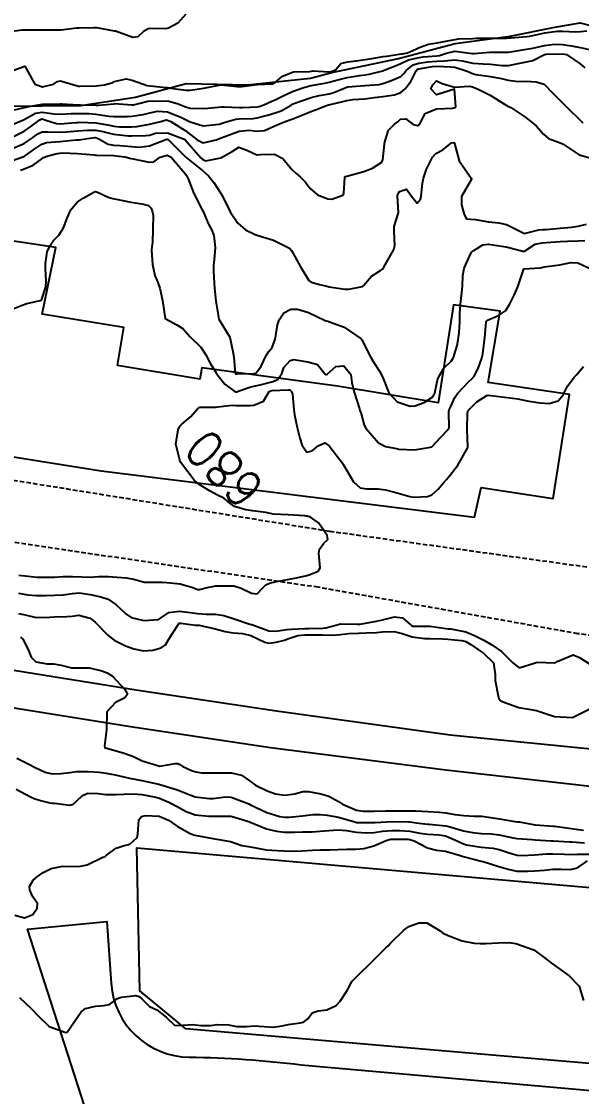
# Model space of a CAD drawing. Header units: metres. Extents: x 292545 to 299085, y 7450245 to 7463078.
# Drawn here: x 294400.5 to 294463, y 7462701.8 to 7462821.8 of the extents above; entities that cross this region are included whole.
import ezdxf
from ezdxf.enums import TextEntityAlignment as Align

# ---------------------------------------------------------------- set-up
doc = ezdxf.new("R2010")
doc.units = ezdxf.units.M
doc.linetypes.add('DASHED', pattern=[0.75, 0.5, -0.25])
for name, color, linetype in [('Cotas', 45, 'Continuous'), ('Curvas de Nivel 1m', 11, 'Continuous'), ('Curvas de Nivel 5m', 15, 'Continuous'), ('Edificações', 30, 'Continuous'), ('Hidrografia', 140, 'Continuous'), ('Linha Férrea', 20, 'Continuous'), ('Vias Primárias', 230, 'Continuous'), ('Vias Secundárias', 230, 'DASHED')]:
    doc.layers.add(name, color=color, linetype=linetype)
doc.styles.add('Style-STANDARD', font='STANDARD.shx')

msp = doc.modelspace()

# ---------------------------------------------------------------- linework, layer by layer
at = {"layer": 'Curvas de Nivel 1m', "flags": 128}
for points, elevation in [([(294418.85, 7462822.62), (294417.97, 7462821.61), (294416.94, 7462821.05), (294416.58, 7462821), (294414.94, 7462821.03), (294414.64, 7462820.97), (294414.14, 7462820.68), (294413.51, 7462820.1), (294412.93, 7462820), (294411, 7462820.71), (294410.93, 7462820.73), (294410.91, 7462820.73), (294408.94, 7462821.08), (294408.58, 7462821.11), (294406.94, 7462821.07), (294406.65, 7462821.05), (294404.93, 7462820.83), (294404.89, 7462820.83), (294402.93, 7462820.85), (294402.89, 7462820.85), (294400.93, 7462820.84), (294400.56, 7462820.83), (294398.93, 7462820.61)], 672), ([(294399.43, 7462816.31), (294400.89, 7462816.83), (294402.01, 7462814.82), (294402.86, 7462814.5), (294404.08, 7462814.79), (294404.54, 7462815.11), (294404.87, 7462815.17), (294406.23, 7462814.77), (294406.86, 7462814.6), (294407.03, 7462814.59), (294408.86, 7462814.63), (294409.76, 7462814.73), (294410.61, 7462814.97), (294410.87, 7462815.09), (294412.18, 7462815.39), (294412.87, 7462815.24), (294414.54, 7462814.67), (294414.86, 7462814.61), (294416.66, 7462814.44), (294416.86, 7462814.42), (294417.13, 7462814.37), (294418.86, 7462814.12), (294419.35, 7462814.12), (294420.86, 7462814.35), (294421.98, 7462814.58), (294422.86, 7462814.74), (294424.61, 7462814.55), (294424.86, 7462814.54), (294425.12, 7462814.55), (294426.87, 7462814.77), (294428.53, 7462814.84), (294428.87, 7462815.03), (294429.66, 7462815.71), (294430.88, 7462816.19), (294432.66, 7462816.24), (294432.88, 7462816.27), (294433.05, 7462816.28), (294434.88, 7462816.19), (294435.09, 7462816.22), (294435.57, 7462816.42), (294436.19, 7462817.12), (294436.9, 7462817.29), (294437.87, 7462817.42), (294438.9, 7462817.55), (294439.62, 7462817.66), (294440.91, 7462817.88), (294441.31, 7462817.95), (294442.91, 7462818.18), (294443.04, 7462818.2), (294443.61, 7462818.32), (294444.53, 7462818.7), (294444.92, 7462818.89), (294445.96, 7462819.26), (294446.92, 7462819.42), (294448.32, 7462819.67), (294448.93, 7462819.81), (294449.33, 7462819.86), (294450.93, 7462819.92), (294451.24, 7462819.93), (294452.93, 7462819.93), (294454.69, 7462819.95), (294454.93, 7462819.97), (294455.14, 7462819.98), (294456.93, 7462820.12), (294457.27, 7462820.16), (294458.94, 7462820.53), (294460.34, 7462820.73), (294460.94, 7462820.72), (294462.4, 7462820.64), (294462.94, 7462820.68), (294463.64, 7462820.78)], 672), ([(294399.72, 7462811.96), (294400.83, 7462812.21), (294401.34, 7462812.32), (294402.84, 7462812.56), (294403.07, 7462812.57), (294404.84, 7462812.62), (294405, 7462812.62), (294406.84, 7462812.51), (294407.09, 7462812.5), (294408.84, 7462812.45), (294409.12, 7462812.45), (294410.84, 7462812.63), (294410.91, 7462812.64), (294412.84, 7462812.5), (294413.02, 7462812.51), (294413.75, 7462812.68), (294414.6, 7462812.92), (294414.85, 7462812.93), (294415.1, 7462812.92), (294416.85, 7462812.93), (294418.01, 7462812.63), (294418.84, 7462812.27), (294419.33, 7462812.12), (294420.84, 7462812.09), (294421.3, 7462812.13), (294422.84, 7462812.27), (294423.13, 7462812.28), (294424.84, 7462812.22), (294425.17, 7462812.22), (294426.84, 7462812.28), (294427.04, 7462812.31), (294427.58, 7462812.51), (294428.46, 7462812.9), (294428.85, 7462813.06), (294429.81, 7462813.54), (294430.86, 7462814.03), (294432.15, 7462814.46), (294432.86, 7462814.65), (294434.37, 7462814.93), (294434.87, 7462815.02), (294435.97, 7462815.32), (294436.87, 7462815.55), (294438.26, 7462815.78), (294438.88, 7462815.84), (294439.35, 7462815.91), (294440.88, 7462816.31), (294441.01, 7462816.36), (294442.35, 7462816.88), (294442.89, 7462817.13), (294443.71, 7462817.51), (294444.91, 7462817.79), (294445.36, 7462817.85), (294446.91, 7462817.98), (294447.18, 7462818.02), (294447.97, 7462818.27), (294448.92, 7462818.49), (294450.87, 7462818.24), (294450.91, 7462818.23), (294451.06, 7462818.24), (294452.77, 7462818.37), (294452.91, 7462818.38), (294453.06, 7462818.37), (294454.91, 7462818.37), (294456.45, 7462818.64), (294456.92, 7462818.72), (294457.6, 7462818.84), (294458.92, 7462819.13), (294460.05, 7462819.26), (294460.92, 7462819.23), (294461.95, 7462819.08), (294462.91, 7462818.89), (294464.43, 7462818.56)], 673), ([(294398.8, 7462810.02), (294400.75, 7462810.83), (294400.79, 7462810.85), (294400.81, 7462810.86), (294402.08, 7462811.56), (294402.83, 7462811.67), (294404.13, 7462811.48), (294404.82, 7462811.44), (294406.06, 7462811.53), (294406.82, 7462811.54), (294408.04, 7462811.53), (294408.82, 7462811.47), (294410.31, 7462811.22), (294410.82, 7462811.19), (294412.32, 7462811.2), (294412.82, 7462811.22), (294414.08, 7462811.42), (294414.83, 7462811.59), (294415.71, 7462811.78), (294416.83, 7462811.71), (294418.36, 7462811.09), (294418.82, 7462810.86), (294419.34, 7462810.61), (294420.81, 7462810.14), (294422.57, 7462810.33), (294422.81, 7462810.41), (294423.26, 7462810.57), (294424.46, 7462810.91), (294424.82, 7462810.95), (294426.37, 7462810.98), (294426.82, 7462811.04), (294427.99, 7462811.35), (294428.83, 7462811.59), (294429.49, 7462811.84), (294430.62, 7462812.48), (294430.76, 7462812.57), (294430.84, 7462812.61), (294431.05, 7462812.68), (294432.85, 7462813.31), (294433.76, 7462813.53), (294434.86, 7462813.73), (294435.4, 7462813.88), (294436.64, 7462814.41), (294436.8, 7462814.48), (294436.86, 7462814.49), (294436.97, 7462814.51), (294438.87, 7462814.66), (294440.45, 7462814.78), (294440.87, 7462814.87), (294441.7, 7462815.18), (294442.88, 7462815.66), (294443.21, 7462816), (294443.45, 7462816.32), (294444.24, 7462816.97), (294444.9, 7462817.17), (294445.89, 7462817.31), (294446.9, 7462817.38), (294447.75, 7462817.43), (294448.9, 7462817.54), (294449.72, 7462817.43), (294450.9, 7462817.17), (294452.06, 7462817.07), (294452.9, 7462817.03), (294454.18, 7462816.91), (294454.89, 7462816.91), (294455.97, 7462817.11), (294456.9, 7462817.29), (294457.6, 7462817.46), (294458.91, 7462818.11), (294458.94, 7462818.13), (294459.14, 7462818.15), (294460.91, 7462818.2), (294461.36, 7462818.12), (294462.89, 7462817.09), (294463.43, 7462816.63)], 674), ([(294399.59, 7462807.66), (294400.79, 7462808.18), (294401.19, 7462808.43), (294401.72, 7462808.82), (294402.33, 7462809.28), (294402.8, 7462809.47), (294403.47, 7462809.47), (294404.8, 7462809.45), (294405.52, 7462809.5), (294406.8, 7462809.61), (294407.87, 7462809.68), (294408.8, 7462809.66), (294409.58, 7462809.51), (294410.8, 7462809.22), (294412.44, 7462809.05), (294412.8, 7462809.04), (294414.39, 7462809.08), (294414.8, 7462809.13), (294415.46, 7462809.32), (294416.8, 7462809.39), (294418.77, 7462808.62), (294418.79, 7462808.6), (294420.52, 7462806.6), (294420.77, 7462806.39), (294421.1, 7462806.26), (294422.77, 7462806.57), (294424.04, 7462807.29), (294424.79, 7462807.79), (294425.68, 7462807.44), (294426.78, 7462806.93), (294427.19, 7462806.94), (294428.78, 7462807), (294429.71, 7462806.49), (294430.75, 7462805.25), (294431.13, 7462804.86), (294431.63, 7462804.47), (294432.18, 7462803.9), (294432.73, 7462803.17), (294433.56, 7462802.44), (294434.72, 7462801.99), (294435.18, 7462801.96), (294436.39, 7462802.41), (294436.52, 7462802.61), (294436.63, 7462804.41), (294436.67, 7462804.48), (294436.74, 7462804.51), (294436.86, 7462804.53), (294438.75, 7462805.05), (294439.71, 7462805.41), (294440.76, 7462806.09), (294440.84, 7462806.28), (294440.85, 7462806.36), (294441.06, 7462808.09), (294441.09, 7462808.36), (294441.49, 7462809.66), (294442.18, 7462810.35), (294442.54, 7462810.62), (294442.82, 7462810.91), (294443.42, 7462810.93), (294444.24, 7462810.32), (294444.71, 7462810.21), (294444.81, 7462810.22), (294444.88, 7462810.24), (294444.97, 7462810.31), (294445.58, 7462811.55), (294446.84, 7462812.04), (294448.69, 7462812.12), (294448.83, 7462812.15), (294448.91, 7462812.18), (294449.03, 7462812.26), (294448.86, 7462814.26), (294446.86, 7462813.6), (294446.23, 7462814.3), (294446.44, 7462814.72), (294446.87, 7462815.19), (294447.49, 7462814.9), (294448.87, 7462814.49), (294450.52, 7462814.59), (294450.87, 7462814.51), (294451.59, 7462814.23), (294452.85, 7462813.57), (294454.45, 7462812.58), (294454.84, 7462812.36), (294455.15, 7462812.19), (294456.82, 7462811.09), (294458, 7462810.16), (294458.8, 7462809.23), (294459.38, 7462808.73), (294460.79, 7462808.22), (294461.02, 7462808.12), (294462.77, 7462806.9), (294464.38, 7462806.47)], 676), ([(294399.39, 7462806.23), (294400.77, 7462806.73), (294400.84, 7462806.76), (294400.94, 7462806.83), (294402, 7462807.59), (294402.79, 7462808.11), (294403.31, 7462808.28), (294404.79, 7462808.42), (294406.63, 7462808.6), (294406.79, 7462808.61), (294406.94, 7462808.61), (294407.88, 7462808.75), (294408.7, 7462808.84), (294408.79, 7462808.84), (294408.88, 7462808.82), (294409.07, 7462808.74), (294410.19, 7462808.12), (294410.79, 7462808.01), (294411.54, 7462807.95), (294412.78, 7462807.84), (294413.69, 7462807.78), (294414.79, 7462807.91), (294416.64, 7462808.64), (294416.79, 7462808.67), (294416.88, 7462808.64), (294418.77, 7462806.74), (294418.9, 7462806.62), (294420.75, 7462805.13), (294421.39, 7462804.59), (294421.97, 7462803.82), (294422.72, 7462802.69), (294422.81, 7462802.57), (294422.92, 7462802.37), (294423.83, 7462800.56), (294424.68, 7462799.27), (294425.53, 7462798.54), (294426.67, 7462797.98), (294427.81, 7462797.65), (294428.66, 7462797.4), (294430.45, 7462796.48), (294430.65, 7462796.25), (294431.63, 7462794.47), (294432.61, 7462792.89), (294432.84, 7462792.69), (294433.8, 7462792.44), (294434.46, 7462792.29), (294434.6, 7462792.25), (294434.85, 7462792.17), (294436.6, 7462791.93), (294437.07, 7462791.93), (294438.6, 7462792.23), (294438.69, 7462792.29), (294438.75, 7462792.38), (294439.61, 7462793.37), (294440.62, 7462794.02), (294440.83, 7462794.15), (294440.98, 7462794.36), (294441.57, 7462795.42), (294442.1, 7462796.35), (294442.22, 7462796.79), (294442.14, 7462798.35), (294442.13, 7462798.9), (294442.59, 7462800.34), (294442.6, 7462800.44), (294442.51, 7462802.34), (294442.55, 7462802.52), (294442.73, 7462802.84), (294443.51, 7462803.1), (294444.07, 7462802.32), (294444.71, 7462801.52), (294445.06, 7462801.97), (294445.13, 7462802.31), (294445.3, 7462803.74), (294445.42, 7462804.3), (294445.75, 7462805.3), (294446.21, 7462806.3), (294446.4, 7462806.66), (294446.77, 7462807.06), (294447.58, 7462807.48), (294448.52, 7462808.26), (294448.79, 7462808.28), (294448.85, 7462808.26), (294448.87, 7462808.18), (294449.37, 7462806.25), (294450.74, 7462804.32), (294450.78, 7462804.24), (294450.78, 7462804.2), (294450.74, 7462804.14), (294449.65, 7462802.26), (294449.64, 7462801.32), (294449.96, 7462800.25), (294450.22, 7462799.78), (294450.69, 7462799.74), (294451.21, 7462799.71), (294452.68, 7462799.42), (294453.8, 7462799.31), (294454.68, 7462799.12), (294456.6, 7462798.17), (294456.67, 7462798.14), (294456.7, 7462798.14), (294456.8, 7462798.17), (294458.28, 7462798.55), (294458.68, 7462798.58), (294459.12, 7462798.59), (294460.68, 7462798.74), (294461.93, 7462798.85), (294462.68, 7462798.97), (294463.59, 7462799.19)], 677), ([(294400.38, 7462805.21), (294400.75, 7462805.31), (294401.82, 7462805.76), (294402.77, 7462806.47), (294402.96, 7462806.61), (294403.47, 7462806.8), (294404.49, 7462807.07), (294404.78, 7462807.11), (294405.13, 7462807.13), (294406.78, 7462807.08), (294408.61, 7462806.9), (294408.77, 7462806.88), (294408.91, 7462806.87), (294410.77, 7462806.84), (294412.04, 7462806.7), (294412.77, 7462806.52), (294412.99, 7462806.47), (294414.76, 7462806.1), (294415.3, 7462806.12), (294415.99, 7462806.65), (294416.78, 7462806.89), (294417.22, 7462806.64), (294418.75, 7462804.86), (294418.93, 7462804.62), (294419.12, 7462804.24), (294419.76, 7462802.61), (294420.7, 7462800.78), (294420.78, 7462800.6), (294421.34, 7462799.25), (294421.71, 7462798.58), (294421.99, 7462797.9), (294422.12, 7462796.58), (294422.01, 7462795.2), (294421.94, 7462794.58), (294421.96, 7462793.92), (294422.03, 7462792.58), (294422.06, 7462792.04), (294422.23, 7462790.58), (294422.55, 7462788.57), (294423.76, 7462786.56), (294424.11, 7462784.96), (294424.17, 7462784.55), (294424.21, 7462784.27), (294424.38, 7462782.55), (294424.41, 7462782.48), (294424.48, 7462782.45), (294424.58, 7462782.45), (294426.48, 7462782.5), (294426.68, 7462782.53), (294427.23, 7462783.26), (294427.83, 7462784.51), (294428.1, 7462784.91), (294428.52, 7462785.41), (294428.81, 7462786.21), (294428.86, 7462786.5), (294429.09, 7462787.95), (294429.27, 7462788.49), (294429.79, 7462789.26), (294430.57, 7462789.67), (294431.35, 7462789.69), (294432.57, 7462789.33), (294434.43, 7462788.43), (294434.51, 7462788.39), (294434.55, 7462788.38), (294434.6, 7462788.38), (294436.55, 7462787.67), (294438.43, 7462786.39), (294438.53, 7462786.27), (294439.48, 7462784.38), (294439.87, 7462783.74), (294440.49, 7462782.77), (294440.73, 7462782.36), (294440.91, 7462781.93), (294441.53, 7462780.35), (294442.45, 7462779.35), (294443.9, 7462778.87), (294444.44, 7462778.91), (294445.47, 7462779.28), (294446.46, 7462779.9), (294446.61, 7462780.14), (294446.66, 7462780.29), (294446.98, 7462781.78), (294447.18, 7462782.28), (294447.69, 7462783.08), (294448.5, 7462783.87), (294448.75, 7462784.27), (294449.16, 7462785.63), (294449.27, 7462786.26), (294449.37, 7462787.09), (294449.46, 7462788.26), (294449.48, 7462789.18), (294449.53, 7462790.26), (294449.64, 7462791.2), (294449.76, 7462792.25), (294449.8, 7462793.44), (294449.94, 7462794.25), (294450.64, 7462795.84), (294450.81, 7462796.07), (294451.01, 7462796.24), (294452.02, 7462796.86), (294452.65, 7462796.94), (294454.11, 7462796.73), (294454.65, 7462796.63), (294456.49, 7462796.17), (294456.62, 7462796.14), (294456.64, 7462796.15), (294456.66, 7462796.15), (294456.68, 7462796.17), (294457.89, 7462796.93), (294458.66, 7462797.11), (294459.63, 7462797.16), (294460.66, 7462797.23), (294461.5, 7462797.28), (294462.66, 7462797.3), (294463.41, 7462797.35)], 678), ([(294399.65, 7462789.76), (294400.57, 7462790.13), (294401.1, 7462790.3), (294402.58, 7462790.64), (294402.7, 7462790.69), (294402.79, 7462790.81), (294403.22, 7462792.18), (294403.28, 7462792.8), (294403.19, 7462794.23), (294403.17, 7462794.8), (294403.38, 7462796.07), (294403.7, 7462796.8), (294404.1, 7462797.35), (294404.66, 7462797.95), (294405.2, 7462798.78), (294405.62, 7462799.85), (294406, 7462800.77), (294406.71, 7462801.63), (294407.4, 7462802.07), (294408.59, 7462802.74), (294408.67, 7462802.79), (294408.72, 7462802.81), (294408.79, 7462802.81), (294408.98, 7462802.74), (294410.19, 7462802.19), (294410.72, 7462802.04), (294411.84, 7462801.83), (294412.71, 7462801.62), (294413.94, 7462801.45), (294414.71, 7462801.26), (294414.99, 7462800.95), (294415.1, 7462800.66), (294415.2, 7462800.15), (294415.17, 7462798.66), (294415.12, 7462797.13), (294415.06, 7462796.66), (294415.03, 7462796.28), (294415.15, 7462794.66), (294415.41, 7462793.45), (294415.74, 7462792.65), (294415.97, 7462792.02), (294416.24, 7462790.65), (294416.55, 7462788.65), (294417.85, 7462787.93), (294418.54, 7462787.51), (294419.35, 7462786.61), (294420.52, 7462785.44), (294421.1, 7462784.59), (294421.56, 7462783.65), (294422.24, 7462782.58), (294422.48, 7462782.24), (294423.22, 7462781.31), (294424.23, 7462780.55), (294424.46, 7462780.46), (294424.56, 7462780.45), (294424.8, 7462780.55), (294426.01, 7462780.99), (294426.47, 7462781.07), (294427.18, 7462781.23), (294428.47, 7462781.58), (294429.14, 7462781.83), (294429.57, 7462782.49), (294429.8, 7462783.17), (294430.5, 7462783.97), (294430.91, 7462784.07), (294432.5, 7462783.82), (294433.57, 7462783.52), (294434.41, 7462782.43), (294434.45, 7462782.4), (294434.48, 7462782.39), (294434.53, 7462782.38), (294434.65, 7462782.43), (294435.63, 7462783.28), (294436.49, 7462783.36), (294437.27, 7462782.4), (294437.39, 7462781.49), (294437.65, 7462780.4), (294438.25, 7462778.57), (294438.31, 7462778.39), (294438.43, 7462777.99), (294438.78, 7462776.75), (294438.97, 7462776.38), (294440.39, 7462774.77), (294441.16, 7462774.35), (294442.38, 7462774.11), (294442.66, 7462774.06), (294444.38, 7462773.97), (294446.2, 7462774.29), (294446.34, 7462774.33), (294446.38, 7462774.36), (294447.32, 7462775.36), (294448.21, 7462776.27), (294448.26, 7462776.43), (294448.23, 7462778.27), (294448.27, 7462778.44), (294448.44, 7462778.82), (294448.9, 7462779.82), (294449.2, 7462780.26), (294450.48, 7462781.6), (294450.81, 7462781.9), (294451.09, 7462782.23), (294451.54, 7462783.19), (294451.91, 7462784.23), (294452.02, 7462784.71), (294452.21, 7462786.22), (294452.24, 7462786.52), (294452.41, 7462788.22), (294452.44, 7462788.34), (294452.56, 7462788.45), (294453.79, 7462788.98), (294454.57, 7462789.51), (294455, 7462790.19), (294455.52, 7462791.26), (294455.95, 7462792.18), (294456.62, 7462794.17), (294458.48, 7462794.29), (294458.62, 7462794.32), (294458.88, 7462794.4), (294460.63, 7462794.62), (294461.85, 7462794.89), (294462.63, 7462794.87), (294464.32, 7462794.08)], 679), ([(294400.19, 7462757.98), (294401.21, 7462757.8), (294402.19, 7462757.7), (294403.28, 7462757.7), (294404.19, 7462757.74), (294405.17, 7462757.8), (294406.19, 7462757.93), (294406.95, 7462758), (294408.19, 7462757.84), (294409.36, 7462757.55), (294410.18, 7462757.3), (294411.06, 7462756.71), (294412.16, 7462755.65), (294412.74, 7462755.27), (294414.16, 7462754.94), (294415.79, 7462755.02), (294416.16, 7462755.25), (294416.98, 7462755.82), (294418.17, 7462755.97), (294419.35, 7462755.8), (294420.16, 7462755.69), (294421.12, 7462755.64), (294422.16, 7462755.63), (294423.09, 7462755.5), (294424.16, 7462755.13), (294425.99, 7462754.53), (294426.15, 7462754.49), (294426.22, 7462754.47), (294428.14, 7462753.77), (294428.91, 7462753.73), (294430.14, 7462753.9), (294430.66, 7462753.96), (294432.15, 7462754.02), (294432.58, 7462754.02), (294434.15, 7462754.07), (294434.49, 7462754.1), (294435.62, 7462754.42), (294436.15, 7462754.56), (294438.05, 7462754.5), (294438.15, 7462754.5), (294438.28, 7462754.51), (294440.16, 7462754.85), (294440.81, 7462755.01), (294442.16, 7462755.34), (294443.06, 7462755.23), (294444.11, 7462754.32), (294444.15, 7462754.3), (294444.18, 7462754.29), (294446.15, 7462754.28), (294448.15, 7462754.01), (294448.44, 7462753.98), (294450.14, 7462753.66), (294451.11, 7462753.26), (294452.13, 7462752.71), (294453.03, 7462752.21), (294454.12, 7462751.46), (294455.39, 7462750.19), (294456.1, 7462749.62), (294457.75, 7462750.16), (294458.1, 7462750.28), (294460.04, 7462750.19), (294460.1, 7462750.21), (294460.33, 7462750.35), (294462.11, 7462751.09), (294462.83, 7462750.81), (294463.95, 7462750.08)], 681), ([(294400.16, 7462755.7), (294400.9, 7462755.57), (294402.16, 7462755.27), (294403.66, 7462755.29), (294404.16, 7462755.33), (294405.58, 7462755.36), (294406.16, 7462755.42), (294406.92, 7462755.52), (294408.16, 7462755.19), (294408.73, 7462754.73), (294410.14, 7462753.27), (294410.87, 7462752.71), (294412.12, 7462752.09), (294413.05, 7462751.75), (294414.12, 7462751.53), (294415.17, 7462751.61), (294416.12, 7462751.88), (294416.58, 7462752.19), (294416.84, 7462752.64), (294417.33, 7462753.45), (294418.13, 7462754.63), (294418.29, 7462754.63), (294419.93, 7462754.39), (294420.15, 7462754.4), (294420.35, 7462754.4), (294422.15, 7462753.99), (294423.26, 7462753.68), (294424.14, 7462753.53), (294425.19, 7462753.48), (294426.13, 7462753.26), (294427.68, 7462752.51), (294428.12, 7462752.38), (294428.94, 7462752.5), (294429.87, 7462752.74), (294430.13, 7462752.83), (294431.37, 7462753.23), (294432.14, 7462753.32), (294433.26, 7462753.33), (294434.14, 7462753.31), (294435.28, 7462753.27), (294436.14, 7462753.36), (294437.06, 7462753.48), (294438.14, 7462753.5), (294438.99, 7462753.53), (294440.14, 7462753.6), (294440.84, 7462753.66), (294442.14, 7462753.69), (294443.01, 7462753.46), (294444.13, 7462753.09), (294445.5, 7462752.93), (294446.13, 7462752.91), (294447.54, 7462752.87), (294448.13, 7462752.83), (294449.68, 7462752.7), (294450.13, 7462752.59), (294450.7, 7462752.24), (294451.53, 7462751.64), (294452.11, 7462751.28), (294453.23, 7462750.21), (294453.41, 7462748.89), (294453.39, 7462748.21), (294453.74, 7462746.52), (294453.82, 7462746.2), (294454.05, 7462745.94), (294454.49, 7462745.75), (294456.04, 7462745.22), (294456.94, 7462745.06), (294458.04, 7462744.88), (294459.93, 7462744.23), (294460.03, 7462744.21), (294462.03, 7462744.11), (294464.04, 7462745.08)], 682), ([(294400.38, 7462753.08), (294400.65, 7462752.83), (294401.24, 7462751.7), (294401.57, 7462750.83), (294402.1, 7462750.29), (294403.39, 7462750.1), (294404.1, 7462750.1), (294404.95, 7462749.93), (294406.09, 7462749.65), (294406.97, 7462749.63), (294408.09, 7462749.64), (294409.49, 7462749.32), (294410.09, 7462749.08), (294410.68, 7462748.71), (294412.06, 7462747.23), (294412.34, 7462746.7), (294412.05, 7462746.29), (294411.01, 7462745.75), (294410.03, 7462744.72), (294410.01, 7462742.72), (294409.78, 7462740.93), (294409.83, 7462740.72), (294409.95, 7462740.69), (294409.98, 7462740.68), (294410.04, 7462740.66), (294411.98, 7462740.12), (294413.01, 7462739.72), (294413.97, 7462739.26), (294415.96, 7462738.65), (294417.66, 7462738.94), (294417.97, 7462738.95), (294418.18, 7462738.84), (294418.52, 7462738.62), (294419.51, 7462738.16), (294419.96, 7462738.01), (294420.63, 7462737.92), (294421.96, 7462737.9), (294422.6, 7462737.93), (294423.96, 7462737.93), (294425.09, 7462737.67), (294425.95, 7462737.06), (294426.64, 7462736.52), (294427.93, 7462735.91), (294428.86, 7462735.57), (294429.92, 7462735.41), (294431.02, 7462735.57), (294431.93, 7462735.82), (294432.56, 7462735.82), (294433.92, 7462735.58), (294434.82, 7462735.32), (294435.92, 7462734.7), (294436.36, 7462734.41), (294437.91, 7462733.73), (294438.67, 7462733.62), (294439.91, 7462733.64), (294441.21, 7462733.66), (294441.91, 7462733.67), (294442.56, 7462733.68), (294443.91, 7462733.68), (294444.56, 7462733.66), (294445.91, 7462733.6), (294447.16, 7462733.53), (294447.9, 7462733.43), (294448.91, 7462733.26), (294449.9, 7462733.14), (294451.05, 7462733.09), (294451.9, 7462733.06), (294452.66, 7462732.97), (294453.9, 7462732.77), (294455.59, 7462732.49), (294455.9, 7462732.46), (294456.14, 7462732.43), (294457.66, 7462732.15), (294457.89, 7462732.12), (294457.93, 7462732.12), (294459.89, 7462731.97), (294460.07, 7462731.95), (294461.89, 7462731.69), (294463.29, 7462731.51)], 683), ([(294399.97, 7462739.57), (294401.41, 7462738.83), (294401.96, 7462738.55), (294403.16, 7462738), (294403.95, 7462737.8), (294404.91, 7462737.83), (294405.95, 7462737.97), (294406.66, 7462738.06), (294407.96, 7462738.08), (294409.2, 7462737.98), (294409.95, 7462737.88), (294410.98, 7462737.69), (294411.95, 7462737.46), (294412.58, 7462737.32), (294413.95, 7462737.06), (294415.86, 7462736.65), (294415.94, 7462736.63), (294415.97, 7462736.62), (294417.93, 7462736.01), (294418.95, 7462735.59), (294419.92, 7462735.25), (294421.46, 7462735.05), (294421.92, 7462735.06), (294423.25, 7462735.24), (294423.92, 7462735.19), (294425.7, 7462734.53), (294425.85, 7462734.47), (294425.91, 7462734.45), (294426.09, 7462734.35), (294427.9, 7462733.49), (294429.35, 7462733.04), (294429.9, 7462732.97), (294430.39, 7462732.97), (294431.9, 7462733.1), (294433.1, 7462733.25), (294433.9, 7462733.27), (294434.65, 7462733.18), (294435.9, 7462732.97), (294437.86, 7462732.39), (294437.89, 7462732.38), (294439.89, 7462732.36), (294440.01, 7462732.37), (294441.89, 7462732.47), (294443.77, 7462732.45), (294443.89, 7462732.44), (294444.87, 7462732.31), (294445.89, 7462732.18), (294446.02, 7462732.17), (294447.89, 7462731.99), (294448.24, 7462731.91), (294449.88, 7462731.45), (294450.88, 7462731.24), (294451.88, 7462731.15), (294452.97, 7462731.12), (294453.87, 7462731), (294455.41, 7462730.64), (294455.87, 7462730.57), (294457.55, 7462730.47), (294457.87, 7462730.45), (294459.66, 7462730.34), (294459.87, 7462730.33), (294461.75, 7462730.22), (294461.86, 7462730.21), (294461.96, 7462730.2), (294463.39, 7462730.09)], 684), ([(294399.76, 7462722.04), (294400.85, 7462721.74), (294401.77, 7462722.11), (294402.24, 7462722.81), (294402.28, 7462723.31), (294401.79, 7462724.06), (294401.43, 7462724.82), (294401.39, 7462725.24), (294401.81, 7462725.92), (294402.29, 7462726.34), (294402.94, 7462726.8), (294403.83, 7462727.23), (294405.13, 7462727.48), (294405.83, 7462727.47), (294407.1, 7462727.48), (294407.83, 7462727.66), (294409.6, 7462728.48), (294409.84, 7462728.59), (294409.91, 7462728.65), (294409.99, 7462728.72), (294411.07, 7462729.49), (294411.86, 7462729.78), (294412.59, 7462729.96), (294413.42, 7462730.68), (294413.49, 7462731.07), (294413.6, 7462732.68), (294413.9, 7462733.04), (294414.36, 7462733.14), (294415.9, 7462733.06), (294416.94, 7462732.64), (294417.88, 7462731.96), (294419.35, 7462731.13), (294419.87, 7462730.95), (294421.86, 7462730.58), (294423.86, 7462730.23), (294425.13, 7462729.81), (294425.85, 7462729.7), (294426.86, 7462729.52), (294427.85, 7462729.32), (294429.1, 7462729.25), (294429.85, 7462729.21), (294430.54, 7462729.17), (294431.85, 7462729.21), (294433.01, 7462729.29), (294433.85, 7462729.31), (294434.96, 7462729.32), (294435.85, 7462729.37), (294436.83, 7462729.38), (294437.85, 7462729.4), (294438.75, 7462729.48), (294439.86, 7462729.76), (294441.25, 7462730.35), (294441.72, 7462730.49), (294441.87, 7462730.5), (294443.68, 7462730.5), (294443.87, 7462730.48), (294444.36, 7462730.32), (294445.86, 7462729.53), (294446.85, 7462729.28), (294447.85, 7462729.16), (294449.39, 7462728.71), (294449.85, 7462728.57), (294451.13, 7462728.24), (294451.84, 7462728.07), (294452.06, 7462728), (294453.83, 7462727.45), (294454.87, 7462727.14), (294455.82, 7462726.95), (294457.06, 7462726.93), (294457.83, 7462726.98), (294458.9, 7462727.06), (294459.83, 7462727.14), (294460.8, 7462727.15), (294461.83, 7462727.13), (294462.62, 7462727.3), (294463.71, 7462728.08)], 686), ([(294400.29, 7462712.83), (294401.64, 7462711.57), (294402.32, 7462710.81), (294403.61, 7462709.58), (294405.47, 7462708.91), (294405.61, 7462708.97), (294406.35, 7462710.03), (294406.85, 7462710.76), (294407.16, 7462711.23), (294407.64, 7462711.61), (294408.76, 7462711.85), (294409.65, 7462711.93), (294410.32, 7462712.04), (294411.23, 7462712.7), (294411.53, 7462712.83), (294411.66, 7462712.85), (294413.28, 7462713.06), (294413.66, 7462712.95), (294413.95, 7462712.68), (294414.81, 7462711.83), (294415.64, 7462711.44), (294416.66, 7462710.64), (294417.62, 7462709.7), (294418.51, 7462709.73), (294419.62, 7462709.82), (294420.53, 7462709.69), (294421.62, 7462709.7), (294422.37, 7462709.83), (294423.62, 7462709.76), (294424.57, 7462709.6), (294425.62, 7462709.6), (294426.49, 7462709.66), (294427.62, 7462709.58), (294428.6, 7462709.52), (294429.62, 7462709.66), (294430.28, 7462709.83), (294431.63, 7462710), (294431.99, 7462710.09), (294432.47, 7462710.45), (294432.96, 7462711.13), (294433.64, 7462711.35), (294434.62, 7462711.45), (294435.65, 7462711.93), (294436.1, 7462712.41), (294436.88, 7462713.62), (294437.27, 7462714.4), (294437.42, 7462714.65), (294437.68, 7462714.93), (294438.43, 7462715.65), (294439.17, 7462716.38), (294439.44, 7462716.64), (294439.71, 7462716.9), (294440.45, 7462717.63), (294441.19, 7462718.36), (294441.46, 7462718.61), (294441.73, 7462718.88), (294443.22, 7462720.33), (294443.49, 7462720.58), (294443.75, 7462720.75), (294444.88, 7462721.18), (294445.76, 7462721.17), (294447.25, 7462720.28), (294447.53, 7462720.06), (294447.74, 7462719.93), (294448.33, 7462719.67), (294449.73, 7462719.17), (294451.06, 7462718.9), (294451.73, 7462718.85), (294452.37, 7462718.86), (294453.73, 7462718.95), (294454.95, 7462718.97), (294455.73, 7462718.85), (294457.72, 7462718.16), (294458.87, 7462717.3), (294459.71, 7462716.68), (294460.49, 7462716.12), (294461.69, 7462715.25), (294462.79, 7462714.1), (294463.26, 7462712.49)], 687)]:
    msp.add_lwpolyline(points, dxfattribs=dict(at, elevation=elevation))
at = {"layer": 'Curvas de Nivel 5m', "flags": 128}
for points, elevation in [([(294399.39, 7462808.85), (294400.8, 7462809.57), (294401.56, 7462810.07), (294402.55, 7462810.81), (294402.72, 7462810.91), (294402.81, 7462810.92), (294403.24, 7462810.8), (294404.42, 7462810.4), (294404.81, 7462810.37), (294406.57, 7462810.52), (294406.81, 7462810.54), (294407.02, 7462810.55), (294408.81, 7462810.49), (294410.32, 7462810.23), (294410.81, 7462810.12), (294411.45, 7462810.06), (294412.81, 7462810.06), (294413.4, 7462810.09), (294414.81, 7462810.33), (294416.06, 7462810.65), (294416.65, 7462810.81), (294416.82, 7462810.8), (294417.17, 7462810.64), (294418.8, 7462809.63), (294420.13, 7462808.61), (294420.79, 7462808.27), (294422.25, 7462808.58), (294422.8, 7462808.8), (294423.2, 7462808.97), (294424.8, 7462809.56), (294425.93, 7462809.66), (294426.8, 7462809.55), (294427.66, 7462809.65), (294428.81, 7462810.14), (294429.05, 7462810.25), (294429.58, 7462810.49), (294430.48, 7462810.82), (294430.82, 7462810.94), (294431.92, 7462811.37), (294432.83, 7462811.74), (294433.34, 7462811.94), (294434.58, 7462812.43), (294434.78, 7462812.49), (294434.84, 7462812.5), (294436.41, 7462812.86), (294436.85, 7462812.97), (294437.53, 7462813.08), (294438.85, 7462813.18), (294439.91, 7462813.31), (294440.85, 7462813.43), (294442.15, 7462813.63), (294442.86, 7462813.89), (294443.41, 7462814.32), (294444.01, 7462815.18), (294444.57, 7462816.31), (294444.73, 7462816.47), (294444.89, 7462816.52), (294446.4, 7462816.79), (294446.89, 7462816.81), (294448.41, 7462816.75), (294448.89, 7462816.69), (294450.29, 7462816.25), (294450.88, 7462815.98), (294451.24, 7462815.88), (294452.88, 7462815.66), (294454.13, 7462815.45), (294454.87, 7462815.27), (294455.96, 7462815.09), (294456.87, 7462815.13), (294457.98, 7462815.05), (294458.87, 7462814.8), (294459.22, 7462814.49), (294459.51, 7462814.14), (294460.84, 7462812.8), (294461.54, 7462812.11), (294462.82, 7462810.86), (294463.21, 7462810.49)], 675), ([(294400.21, 7462760), (294401.26, 7462759.87), (294402.21, 7462759.78), (294403.26, 7462759.75), (294404.21, 7462759.78), (294405.16, 7462759.84), (294406.21, 7462759.84), (294407.26, 7462759.8), (294408.21, 7462759.76), (294409.12, 7462759.82), (294410.21, 7462759.85), (294411.18, 7462759.75), (294412.21, 7462759.7), (294413.06, 7462759.53), (294414.21, 7462759.22), (294415.67, 7462759.19), (294416.21, 7462759.19), (294416.74, 7462759.17), (294418.21, 7462759.03), (294419.63, 7462758.61), (294420.2, 7462758.4), (294420.4, 7462758.4), (294421.25, 7462758.59), (294422.03, 7462758.76), (294422.2, 7462758.78), (294422.42, 7462758.79), (294424.21, 7462758.79), (294425.04, 7462758.54), (294426.19, 7462757.96), (294426.82, 7462757.9), (294427.42, 7462758.52), (294427.8, 7462758.92), (294428.21, 7462759.1), (294429, 7462759.29), (294430.21, 7462759.49), (294431.02, 7462759.66), (294432.22, 7462759.91), (294432.65, 7462760.02), (294433.63, 7462760.45), (294433.85, 7462760.82), (294433.71, 7462762.45), (294433.8, 7462762.89), (294434.26, 7462763.57), (294434.72, 7462763.97), (294434.65, 7462764.43), (294434.28, 7462764.99), (294433.66, 7462765.81), (294432.78, 7462766.45), (294432.4, 7462766.56), (294432.29, 7462766.59), (294432.14, 7462766.61), (294430.3, 7462766.71), (294428.6, 7462766.81), (294428.3, 7462766.88), (294427.81, 7462767), (294426.3, 7462767.16), (294425.57, 7462767.27), (294424.3, 7462767.65), (294423.79, 7462768.04), (294423.09, 7462768.57), (294422.32, 7462768.97), (294421.56, 7462769.36), (294420.34, 7462770.11), (294419.81, 7462770.61), (294418.36, 7462772.46), (294418.3, 7462772.55), (294418.25, 7462772.62), (294418.18, 7462772.81), (294417.75, 7462774.63), (294418, 7462776.21), (294418.2, 7462776.62), (294418.42, 7462776.85), (294419.37, 7462777.66), (294420.19, 7462778.6), (294420.32, 7462778.72), (294420.44, 7462778.75), (294422.26, 7462778.76), (294422.44, 7462778.77), (294424.04, 7462778.96), (294424.44, 7462778.94), (294426.05, 7462778.93), (294426.44, 7462778.96), (294427.55, 7462779.41), (294428.18, 7462780.5), (294428.46, 7462780.61), (294430.28, 7462780.66), (294430.46, 7462780.66), (294430.66, 7462780.48), (294430.76, 7462780.18), (294430.92, 7462778.48), (294431, 7462777.9), (294431.28, 7462776.47), (294431.59, 7462775.28), (294431.85, 7462774.47), (294432.38, 7462773.73), (294432.98, 7462773.86), (294433.63, 7462774.44), (294434.4, 7462774.77), (294434.88, 7462774.43), (294436.36, 7462772.49), (294436.41, 7462772.41), (294436.46, 7462772.31), (294437.59, 7462770.4), (294438.33, 7462769.75), (294439.09, 7462769.62), (294440.33, 7462769.64), (294441.17, 7462769.52), (294442.33, 7462769.22), (294443.87, 7462768.77), (294444.32, 7462768.7), (294445.85, 7462768.77), (294446.32, 7462768.94), (294447.04, 7462769.57), (294447.64, 7462770.28), (294447.96, 7462770.66), (294448.35, 7462771.1), (294449.24, 7462772.26), (294450.31, 7462774.17), (294450.35, 7462774.24), (294450.36, 7462774.27), (294450.28, 7462776.24), (294450.32, 7462778.13), (294450.34, 7462778.24), (294450.36, 7462778.31), (294450.44, 7462778.42), (294451.36, 7462779.32), (294452.46, 7462780.03), (294452.61, 7462780.07), (294454.45, 7462779.87), (294455.93, 7462779.66), (294456.45, 7462779.57), (294457.18, 7462779.43), (294458.44, 7462779.22), (294459.44, 7462779.14), (294460.45, 7462779.44), (294461, 7462780.12), (294461.5, 7462781.08), (294462.22, 7462782.1), (294462.49, 7462782.36), (294463.28, 7462783.3)], 680), ([(294399.93, 7462736.08), (294401.52, 7462735.22), (294401.92, 7462735.05), (294402.62, 7462734.81), (294403.68, 7462734.56), (294403.91, 7462734.53), (294404.19, 7462734.51), (294405.91, 7462734.32), (294406.27, 7462734.4), (294406.64, 7462734.76), (294407.31, 7462735.37), (294407.93, 7462735.64), (294409.07, 7462735.59), (294409.92, 7462735.49), (294411.13, 7462735.51), (294411.93, 7462735.55), (294413.04, 7462735.57), (294413.93, 7462735.49), (294415.34, 7462735.23), (294415.92, 7462735.08), (294416.98, 7462734.64), (294417.91, 7462734.17), (294418.9, 7462733.61), (294419.9, 7462733.21), (294421.42, 7462733.06), (294421.9, 7462733.07), (294423.39, 7462733.08), (294423.9, 7462733.06), (294424.31, 7462732.97), (294425.75, 7462732.53), (294425.89, 7462732.49), (294425.96, 7462732.46), (294427.88, 7462731.68), (294428.98, 7462731.39), (294429.88, 7462731.3), (294431.05, 7462731.3), (294431.88, 7462731.32), (294432.98, 7462731.34), (294433.88, 7462731.4), (294434.83, 7462731.47), (294435.88, 7462731.54), (294436.82, 7462731.46), (294437.88, 7462731.28), (294439.05, 7462731.2), (294439.88, 7462731.26), (294440.84, 7462731.39), (294441.88, 7462731.49), (294442.72, 7462731.49), (294443.88, 7462731.39), (294445, 7462731.18), (294445.87, 7462731.06), (294447.14, 7462731.01), (294447.87, 7462730.88), (294449.33, 7462730.26), (294449.86, 7462730), (294450.22, 7462729.89), (294451.86, 7462729.61), (294453.13, 7462729.49), (294453.85, 7462729.35), (294455.09, 7462728.94), (294455.85, 7462728.74), (294456.37, 7462728.69), (294457.85, 7462728.77), (294459.12, 7462728.86), (294459.85, 7462728.88), (294461.14, 7462728.83), (294461.85, 7462728.79), (294462.59, 7462728.84), (294463.85, 7462728.82)], 685)]:
    msp.add_lwpolyline(points, dxfattribs=dict(at, elevation=elevation))
at = {"layer": 'Edificações'}
msp.add_lwpolyline([(294365.48, 7462778.62), (294409.41, 7462771.64), (294451.11, 7462766.46), (294451.85, 7462769.79), (294459.87, 7462768.55), (294461.72, 7462780.15), (294452.61, 7462781.5), (294453.97, 7462789.47), (294448.76, 7462790.17), (294447.03, 7462779.24), (294435.81, 7462781.08), (294420.66, 7462783.13), (294420.44, 7462781.88), (294411.23, 7462783.4), (294411.93, 7462787.62), (294402.83, 7462789.14), (294404.35, 7462796.57), (294396.65, 7462797.71)], dxfattribs=at)
msp.add_lwpolyline([(294466.02, 7462711.44), (294472.51, 7462711.08), (294472.16, 7462704.76), (294418.87, 7462709.32), (294413.71, 7462713.58), (294413.38, 7462729.54), (294472.5, 7462724.37), (294472.75, 7462715.04), (294466.24, 7462715.4)], close=True, dxfattribs=at)
at = {"layer": 'Hidrografia', "elevation": 682.88}
msp.add_lwpolyline([(294398.49, 7462812.34), (294407.12, 7462812.41), (294413.25, 7462813.34), (294418.88, 7462814.9), (294425.76, 7462814.72), (294432.77, 7462815.47), (294435.17, 7462816.11), (294442.62, 7462817.67), (294448.94, 7462819.36), (294455.07, 7462820.17), (294460.07, 7462821.17), (294462.9, 7462821.65), (294467.53, 7462820.46)], dxfattribs=at)
at = {"layer": 'Linha Férrea', "linetype": 'Continuous'}
for points in [[(294309.73, 7462768.54), (294329.41, 7462764.15), (294347.39, 7462759.88), (294365.61, 7462755.81), (294382.81, 7462752.6), (294398.71, 7462749.51), (294413.54, 7462747.13), (294428.99, 7462744.82), (294448.37, 7462742.15), (294466.36, 7462740.36), (294483.14, 7462738.71), (294505.57, 7462736.86), (294522.51, 7462735.47), (294546.21, 7462733.75), (294565.17, 7462732.38), (294587, 7462730.45), (294605.8, 7462729.23), (294628.4, 7462727.51), (294650.44, 7462726.14), (294674.81, 7462725), (294696.27, 7462724.79)], [(294308.81, 7462764.47), (294328.48, 7462760.07), (294346.48, 7462755.89), (294364.79, 7462751.98), (294382.02, 7462748.33), (294398, 7462745.42), (294412.7, 7462743.09), (294428.33, 7462740.75), (294447.9, 7462738.26), (294466.04, 7462736.21), (294482.68, 7462734.65), (294505.2, 7462732.81), (294522.14, 7462731.41), (294545.92, 7462729.63), (294564.8, 7462728.19), (294586.72, 7462726.55), (294605.51, 7462725.19), (294628.08, 7462723.43), (294650.16, 7462721.97), (294674.87, 7462721.2), (294696.15, 7462720.65)]]:
    msp.add_lwpolyline(points, dxfattribs=at)
at = {"layer": 'Vias Primárias', "elevation": 699.68}
msp.add_lwpolyline([(294237.2, 7462575.05), (294276.42, 7462588.76), (294313.26, 7462601.34), (294396.58, 7462628.42), (294421.89, 7462636.47, 0.426857), (294425.82, 7462644.5, -0.013987), (294422.14, 7462655.51), (294401.19, 7462720.45), (294410.05, 7462721.3), (294410.52, 7462714.4, 0.390699), (294419.25, 7462706.17, -0.028058), (294431.74, 7462705.32), (294514.17, 7462698.03), (294586.54, 7462692.43), (294600.79, 7462691.3, 0.224303), (294606.17, 7462693.34, -0.171854)], format="xyb", dxfattribs=at)
at = {"layer": 'Vias Secundárias', "elevation": 699.68}
msp.add_lwpolyline([(294955.95, 7462738.2, 0.111438), (294948.35, 7462741.82, 0.052638), (294906.8, 7462746.99, 0.021321), (294862.89, 7462748.06, -0.000836), (294819.05, 7462749.83), (294748.26, 7462746.52), (294709.94, 7462745.04), (294657.27, 7462744.48), (294626.29, 7462748.37), (294578.8, 7462751.51), (294523.91, 7462753.81), (294480.79, 7462758.62), (294465.13, 7462760.67), (294434.88, 7462764.87), (294359.51, 7462777.03), (294297.71, 7462790.39), (294263.04, 7462797.77)], format="xyb", dxfattribs=at)
msp.add_lwpolyline([(294710.08, 7462740.23), (294657.69, 7462737.67), (294625.87, 7462741.57), (294578.67, 7462743.98), (294523.76, 7462747.73), (294479.91, 7462751.08), (294462.65, 7462753.44), (294433.65, 7462758.63), (294359.16, 7462769.59), (294296.49, 7462782.89), (294256.98, 7462791.42)], dxfattribs=at)

# ---------------------------------------------------------------- texts
at = {"layer": 'Cotas', "style": 'Style-STANDARD'}
msp.add_text('680', height=4, rotation=134.7201, dxfattribs=at).set_placement((294423.15, 7462771.84, 680), align=Align.MIDDLE_CENTER)

doc.saveas('drawing.dxf')
